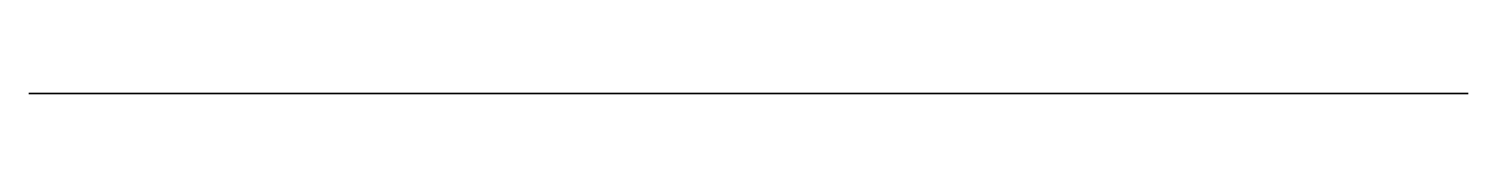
# Model space of a CAD drawing. Header units: millimetres. Extents: x 109.2 to 166.7, y 0 to 0.
import ezdxf

# ---------------------------------------------------------------- set-up
doc = ezdxf.new("R2010")
doc.units = ezdxf.units.MM
doc.layers.get('0').update_dxf_attribs({"color": 173, "true_color": 0x5858e1})

msp = doc.modelspace()

# ---------------------------------------------------------------- linework, layer by layer
at = {"color": 153, "true_color": 0x5890e1}
msp.add_polyline3d([(162.449, 0, -183.062), (162.266, 0, -182.903), (162.078, 0, -182.752), (161.884, 0, -182.608), (161.684, 0, -182.474), (161.478, 0, -182.351), (161.266, 0, -182.239), (161.047, 0, -182.139), (160.821, 0, -182.053), (160.59, 0, -181.98), (160.356, 0, -181.921), (160.12, 0, -181.874), (159.881, 0, -181.841), (159.641, 0, -181.821), (159.4, 0, -181.815), (159.159, 0, -181.821), (158.918, 0, -181.842), (158.678, 0, -181.876), (158.441, 0, -181.923), (158.208, 0, -181.983), (157.978, 0, -182.055), (157.753, 0, -182.141), (157.533, 0, -182.239), (157.318, 0, -182.349), (157.109, 0, -182.471), (157.109, 0, -180.836), (157.109, 0, -180.824), (157.108, 0, -180.813), (157.106, 0, -180.801), (157.104, 0, -180.79), (157.102, 0, -180.779), (157.099, 0, -180.769), (157.095, 0, -180.758), (157.091, 0, -180.748), (157.087, 0, -180.738), (157.082, 0, -180.729), (157.076, 0, -180.719), (157.07, 0, -180.71), (157.064, 0, -180.701), (157.058, 0, -180.693), (157.05, 0, -180.685), (157.043, 0, -180.677), (157.035, 0, -180.669), (157.027, 0, -180.662), (157.019, 0, -180.656), (157.01, 0, -180.649), (157.001, 0, -180.643), (156.991, 0, -180.638), (156.982, 0, -180.633), (156.972, 0, -180.629), (156.961, 0, -180.625), (156.951, 0, -180.621), (156.94, 0, -180.618), (156.929, 0, -180.615), (156.918, 0, -180.613), (156.907, 0, -180.612), (156.896, 0, -180.611), (156.884, 0, -180.611), (153.716, 0, -180.611), (152.834, 0, -180.585), (151.956, 0, -180.513), (151.08, 0, -180.401), (150.207, 0, -180.258), (146.742, 0, -179.516), (143.325, 0, -178.625), (139.974, 0, -177.509), (136.705, 0, -176.174), (133.531, 0, -174.625), (133.083, 0, -174.406), (132.628, 0, -174.205), (132.166, 0, -174.02), (131.698, 0, -173.852), (131.224, 0, -173.701), (130.745, 0, -173.568), (130.261, 0, -173.452), (129.772, 0, -173.354), (129.28, 0, -173.273), (128.786, 0, -173.211), (128.291, 0, -173.167), (127.794, 0, -173.14), (127.297, 0, -173.132), (126.8, 0, -173.142), (126.303, 0, -173.17), (125.806, 0, -173.216), (125.312, 0, -173.28), (124.821, 0, -173.362), (124.334, 0, -173.462), (123.851, 0, -173.579), (123.372, 0, -173.714), (122.898, 0, -173.866), (122.43, 0, -174.036), (121.968, 0, -174.222), (121.861, 0, -174.073), (121.749, 0, -173.928), (121.631, 0, -173.788), (121.507, 0, -173.654), (121.377, 0, -173.524), (121.243, 0, -173.4), (121.103, 0, -173.281), (120.959, 0, -173.168), (120.81, 0, -173.061), (120.656, 0, -172.961), (120.499, 0, -172.866), (120.339, 0, -172.779), (120.174, 0, -172.698), (120.007, 0, -172.623), (119.836, 0, -172.556), (119.663, 0, -172.496), (119.488, 0, -172.443), (119.31, 0, -172.397), (119.131, 0, -172.358), (118.951, 0, -172.327), (118.769, 0, -172.303), (118.587, 0, -172.287), (118.404, 0, -172.278), (118.22, 0, -172.277), (112.373, 0, -172.277), (112.18, 0, -172.282), (111.989, 0, -172.299), (111.799, 0, -172.327), (111.611, 0, -172.365), (111.426, 0, -172.415), (111.244, 0, -172.476), (111.066, 0, -172.547), (110.892, 0, -172.63), (110.723, 0, -172.723), (110.56, 0, -172.825), (110.404, 0, -172.937), (110.255, 0, -173.058), (110.114, 0, -173.188), (109.981, 0, -173.326), (109.855, 0, -173.471), (109.739, 0, -173.625), (109.632, 0, -173.785), (109.534, 0, -173.951), (109.447, 0, -174.122), (109.371, 0, -174.298), (109.305, 0, -174.478), (109.25, 0, -174.662), (109.206, 0, -174.849), (109.173, 0, -175.038), (109.173, 0, -189.465), (123.622, 0, -189.465), (125.231, 0, -187.869), (150.638, 0, -187.869), (152.181, 0, -189.465), (166.736, 0, -189.465), (166.736, 0, -185.092), (166.736, 0, -185.08), (166.735, 0, -185.068), (166.734, 0, -185.057), (166.732, 0, -185.046), (166.729, 0, -185.035), (166.726, 0, -185.024), (166.723, 0, -185.013), (166.719, 0, -185.003), (166.715, 0, -184.992), (166.71, 0, -184.982), (166.705, 0, -184.973), (166.699, 0, -184.963), (166.693, 0, -184.954), (166.686, 0, -184.945), (166.679, 0, -184.936), (166.672, 0, -184.928), (166.664, 0, -184.92), (166.656, 0, -184.912), (166.648, 0, -184.905), (166.639, 0, -184.898), (166.63, 0, -184.892), (166.62, 0, -184.886), (166.611, 0, -184.88), (166.601, 0, -184.875), (166.59, 0, -184.87), (166.58, 0, -184.865), (166.569, 0, -184.861), (166.558, 0, -184.858), (166.547, 0, -184.855), (166.536, 0, -184.853), (166.524, 0, -184.851), (166.512, 0, -184.849), (166.176, 0, -184.809), (165.842, 0, -184.753), (165.511, 0, -184.681), (165.183, 0, -184.593), (164.808, 0, -184.471), (164.44, 0, -184.328), (164.08, 0, -184.164), (163.73, 0, -183.981), (163.391, 0, -183.779), (163.064, 0, -183.558), (162.749, 0, -183.319)], close=True, dxfattribs=at)

doc.saveas('drawing.dxf')
